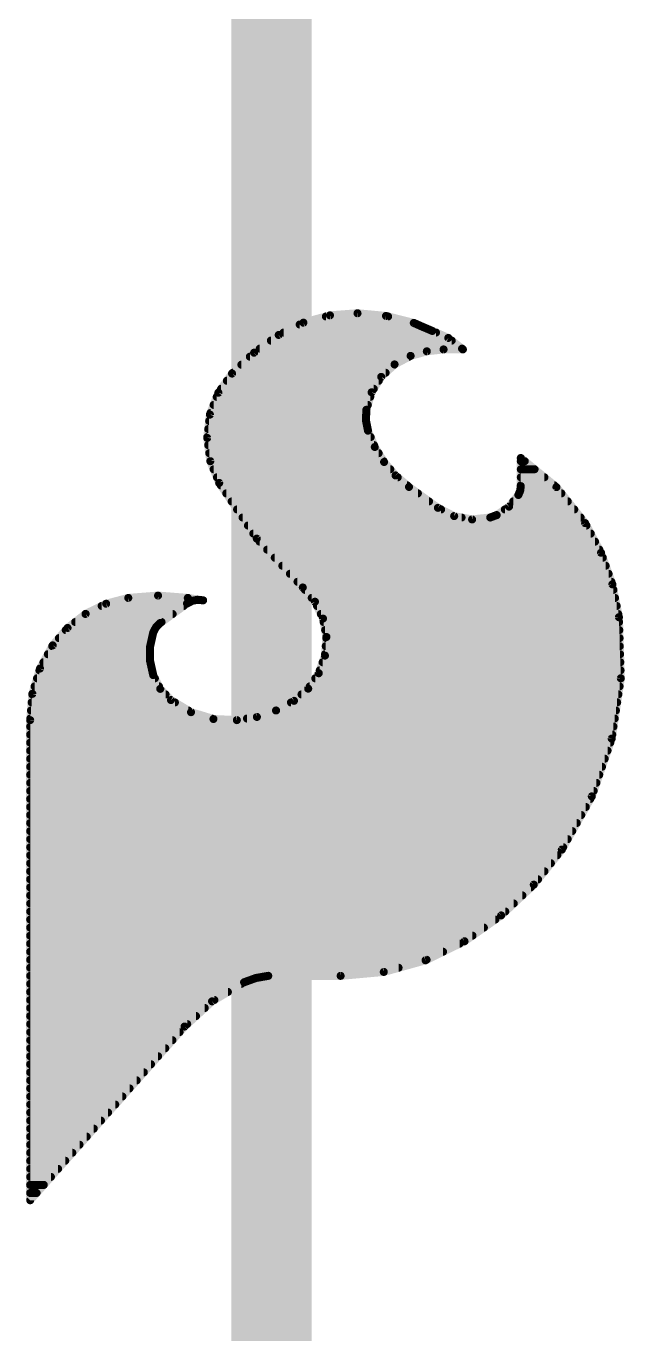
# Model space of a CAD drawing. Extents: x -3.8 to 55.5, y -10.2 to 68.5.
# Drawn here: x 34.277 to 36.168, y 36.918 to 41.049 of the extents above; entities that cross this region are included whole.
import ezdxf

# ---------------------------------------------------------------- set-up
doc = ezdxf.new("R2010")
doc.units = 0
for name, color, linetype in [('16', 132, 'CONTINUOUS'), ('21', 41, 'CONTINUOUS'), ('23', 53, 'CONTINUOUS')]:
    doc.layers.add(name, color=color, linetype=linetype)

msp = doc.modelspace()

# ---------------------------------------------------------------- linework, layer by layer
at = {"layer": '16', "const_width": 0.254}
msp.add_lwpolyline([(35.052, 28.956), (35.052, 46.736)], dxfattribs=at)
at = {"layer": '21', "const_width": 0.0254}
for points in [[(35.3238, 40.1422), (35.2369, 40.1356)], [(35.4139, 40.1337), (35.3238, 40.1422)], [(35.1529, 40.1124), (35.0749, 40.0736)], [(35.1412, 40.1066), (35.513, 40.1066)], [(35.2369, 40.1356), (35.1529, 40.1124)], [(35.224, 40.132), (35.4204, 40.132)], [(35.5016, 40.1117), (35.4139, 40.1337)], [(35.5245, 40.1015), (35.5016, 40.1117)], [(35.5601, 40.0863), (35.5245, 40.1015)], [(35.0749, 40.0736), (34.9972, 40.0176)], [(35.0502, 40.0558), (35.6213, 40.0558)], [(35.0902, 40.0812), (35.5717, 40.0812)], [(35.6105, 40.0642), (35.5601, 40.0863)], [(35.654, 40.0304), (35.6105, 40.0642)], [(34.9972, 40.0176), (34.9276, 39.9517)], [(35.015, 40.0304), (35.654, 40.0304)], [(35.4915, 40.0075), (35.5427, 40.022)], [(35.5427, 40.022), (35.5956, 40.0279)], [(35.5956, 40.0279), (35.6566, 40.0279)], [(35.6565, 40.0279), (35.654, 40.0304)], [(35.6566, 40.0279), (35.6565, 40.0279)], [(34.9571, 39.9796), (35.4397, 39.9796)], [(34.9839, 40.005), (35.4868, 40.005)], [(35.3987, 39.9413), (35.4407, 39.9805)], [(35.4407, 39.9805), (35.4915, 40.0075)], [(34.9276, 39.9517), (34.8845, 39.8913)], [(34.9302, 39.9542), (35.4126, 39.9542)], [(35.3684, 39.8924), (35.3987, 39.9413)], [(34.8845, 39.8913), (34.8577, 39.8221)], [(34.8931, 39.9034), (35.3752, 39.9034)], [(34.9112, 39.9288), (35.391, 39.9288)], [(35.3518, 39.8374), (35.3684, 39.8924)], [(34.8695, 39.8526), (35.3564, 39.8526)], [(34.8793, 39.878), (35.364, 39.878)], [(34.8577, 39.8221), (34.8491, 39.7484)], [(34.8597, 39.8272), (35.3514, 39.8272)], [(35.3504, 39.804), (35.3518, 39.8374)], [(34.8524, 39.7764), (35.3559, 39.7764)], [(34.8553, 39.8018), (35.3508, 39.8018)], [(35.3569, 39.7713), (35.3504, 39.804)], [(35.3784, 39.7198), (35.3569, 39.7713)], [(34.8491, 39.7484), (34.859, 39.6749)], [(34.8494, 39.751), (35.3654, 39.751)], [(34.8522, 39.7256), (35.376, 39.7256)], [(34.8556, 39.7002), (35.3905, 39.7002)], [(35.4077, 39.6723), (35.3784, 39.7198)], [(35.9521, 39.5929), (35.8395, 39.685)], [(35.8395, 39.685), (35.8395, 39.5961)], [(34.859, 39.6749), (34.887, 39.6062)], [(34.8591, 39.6748), (35.4062, 39.6748)], [(34.8694, 39.6494), (35.4273, 39.6494)], [(35.444, 39.6299), (35.4077, 39.6723)], [(35.8395, 39.6748), (35.852, 39.6748)], [(35.8395, 39.6494), (35.883, 39.6494)], [(34.8798, 39.624), (35.4509, 39.624)], [(34.887, 39.6062), (35.0056, 39.4304)], [(35.4864, 39.5935), (35.444, 39.6299)], [(35.8395, 39.624), (35.9141, 39.624)], [(34.8921, 39.5986), (35.4805, 39.5986)], [(34.9093, 39.5732), (35.5145, 39.5732)], [(35.5778, 39.5275), (35.4864, 39.5935)], [(35.8318, 39.5681), (35.8022, 39.5314)], [(35.8375, 39.5816), (35.8318, 39.5681)], [(35.834, 39.5732), (35.9678, 39.5732)], [(35.8395, 39.5961), (35.8375, 39.5816)], [(35.8395, 39.5986), (35.9451, 39.5986)], [(36.0427, 39.4792), (35.9521, 39.5929)], [(34.9264, 39.5478), (35.5497, 39.5478)], [(34.9435, 39.5224), (35.5878, 39.5224)], [(35.6291, 39.5013), (35.5778, 39.5275)], [(35.8022, 39.5314), (35.7633, 39.5046)], [(35.7891, 39.5224), (36.0083, 39.5224)], [(35.8154, 39.5478), (35.988, 39.5478)], [(34.9607, 39.497), (35.6524, 39.497)], [(35.6857, 39.4909), (35.6291, 39.5013)], [(35.7429, 39.497), (35.6857, 39.4909)], [(35.7633, 39.5046), (35.7429, 39.497)], [(35.7429, 39.497), (36.0285, 39.497)], [(36.0928, 39.3858), (36.0427, 39.4792)], [(34.9778, 39.4716), (36.0468, 39.4716)], [(34.9949, 39.4462), (36.0604, 39.4462)], [(35.0056, 39.4304), (35.1511, 39.276)], [(35.0146, 39.4208), (36.074, 39.4208)], [(35.0386, 39.3954), (36.0877, 39.3954)], [(35.0625, 39.37), (36.0985, 39.37)], [(36.1286, 39.286), (36.0928, 39.3858)], [(35.0864, 39.3446), (36.1076, 39.3446)], [(35.1104, 39.3192), (36.1167, 39.3192)], [(35.1343, 39.2938), (36.1258, 39.2938)], [(35.1511, 39.276), (35.1894, 39.2311)], [(36.1493, 39.182), (36.1286, 39.286)], [(34.5999, 39.243), (34.53, 39.2246)], [(34.6939, 39.2504), (34.5999, 39.243)], [(34.5999, 39.243), (34.7879, 39.243)], [(34.7879, 39.243), (34.6939, 39.2504)], [(34.7854, 39.2252), (34.8011, 39.2336)], [(34.8362, 39.2354), (34.7879, 39.243)], [(34.8011, 39.2336), (34.8185, 39.2371)], [(34.8185, 39.2371), (34.8362, 39.2354)], [(35.1576, 39.2684), (36.1321, 39.2684)], [(35.1792, 39.243), (36.1372, 39.243)], [(35.1894, 39.2311), (35.2149, 39.1778)], [(34.4652, 39.1925), (34.4082, 39.1481)], [(34.4648, 39.1922), (34.7399, 39.1922)], [(34.53, 39.2246), (34.4652, 39.1925)], [(34.5159, 39.2176), (34.7749, 39.2176)], [(34.7015, 39.1643), (34.7854, 39.2252)], [(35.1959, 39.2176), (36.1422, 39.2176)], [(35.208, 39.1922), (36.1473, 39.1922)], [(34.4082, 39.1481), (34.3612, 39.0931)], [(34.4322, 39.1668), (34.7049, 39.1668)], [(34.6787, 39.1338), (34.6877, 39.1509)], [(34.6877, 39.1509), (34.7015, 39.1643)], [(35.2149, 39.1778), (35.2256, 39.1197)], [(35.2169, 39.1668), (36.1498, 39.1668)], [(36.1553, 38.9892), (36.1493, 39.182)], [(34.3808, 39.116), (34.6747, 39.116)], [(34.4025, 39.1414), (34.6827, 39.1414)], [(34.6688, 39.0893), (34.6787, 39.1338)], [(35.2256, 39.1197), (35.221, 39.0608)], [(35.2216, 39.1414), (36.1506, 39.1414)], [(35.2253, 39.116), (36.1514, 39.116)], [(34.3612, 39.0931), (34.3211, 39.0199)], [(34.3459, 39.0652), (34.6688, 39.0652)], [(34.3598, 39.0906), (34.6691, 39.0906)], [(34.6688, 39.0437), (34.6688, 39.0893)], [(35.2214, 39.0652), (36.153, 39.0652)], [(35.2234, 39.0906), (36.1522, 39.0906)], [(34.332, 39.0398), (34.6696, 39.0398)], [(34.6787, 38.9992), (34.6688, 39.0437)], [(35.221, 39.0608), (35.2014, 39.0051)], [(35.2136, 39.0398), (36.1538, 39.0398)], [(34.3211, 39.0199), (34.2971, 38.94)], [(34.3118, 38.989), (34.6839, 38.989)], [(34.3194, 39.0144), (34.6753, 39.0144)], [(34.7009, 38.9558), (34.6787, 38.9992)], [(35.2014, 39.0051), (35.168, 38.9564)], [(35.1904, 38.989), (36.1553, 38.989)], [(35.2047, 39.0144), (36.1545, 39.0144)], [(36.1265, 38.7985), (36.1553, 38.9892)], [(34.2971, 38.94), (34.2901, 38.8569)], [(34.3041, 38.9636), (34.6969, 38.9636)], [(34.7346, 38.9204), (34.7009, 38.9558)], [(35.168, 38.9564), (35.1232, 38.9179)], [(35.173, 38.9636), (36.1515, 38.9636)], [(34.2948, 38.9128), (34.7472, 38.9128)], [(34.2969, 38.9382), (34.7176, 38.9382)], [(34.798, 38.8822), (34.7346, 38.9204)], [(35.1232, 38.9179), (35.0668, 38.8875)], [(35.1137, 38.9128), (36.1438, 38.9128)], [(35.1469, 38.9382), (36.1476, 38.9382)], [(34.2901, 38.8569), (34.2901, 37.3405)], [(34.2905, 38.862), (34.8642, 38.862)], [(34.2927, 38.8874), (34.7894, 38.8874)], [(34.8688, 38.8606), (34.798, 38.8822)], [(34.9428, 38.8569), (34.8688, 38.8606)], [(35.0061, 38.867), (34.9428, 38.8569)], [(34.9748, 38.862), (36.1361, 38.862)], [(35.0668, 38.8875), (35.0061, 38.867)], [(35.0665, 38.8874), (36.1399, 38.8874)], [(34.2901, 38.8366), (36.1322, 38.8366)], [(34.2901, 38.8112), (36.1284, 38.8112)], [(34.2901, 38.7858), (36.1221, 38.7858)], [(36.0637, 38.6161), (36.1265, 38.7985)], [(34.2901, 38.7604), (36.1134, 38.7604)], [(34.2901, 38.735), (36.1046, 38.735)], [(34.2901, 38.7096), (36.0959, 38.7096)], [(34.2901, 38.6842), (36.0871, 38.6842)], [(34.2901, 38.6588), (36.0784, 38.6588)], [(34.2901, 38.6334), (36.0696, 38.6334)], [(35.969, 38.448), (36.0637, 38.6161)], [(34.2901, 38.608), (36.0591, 38.608)], [(34.2901, 38.5826), (36.0448, 38.5826)], [(34.2901, 38.5572), (36.0305, 38.5572)], [(34.2901, 38.5318), (36.0162, 38.5318)], [(34.2901, 38.5064), (36.0019, 38.5064)], [(34.2901, 38.481), (35.9876, 38.481)], [(34.2901, 38.4556), (35.9733, 38.4556)], [(35.8806, 38.3373), (35.969, 38.448)], [(34.2901, 38.4302), (35.9548, 38.4302)], [(34.2901, 38.4048), (35.9345, 38.4048)], [(34.2901, 38.3794), (35.9142, 38.3794)], [(34.2901, 38.354), (35.8939, 38.354)], [(34.2901, 38.3286), (35.8713, 38.3286)], [(35.7774, 38.2401), (35.8806, 38.3373)], [(34.2901, 38.3032), (35.8444, 38.3032)], [(34.2901, 38.2778), (35.8174, 38.2778)], [(34.2901, 38.2524), (35.7905, 38.2524)], [(35.6617, 38.1584), (35.7774, 38.2401)], [(34.2901, 38.227), (35.7589, 38.227)], [(34.2901, 38.2016), (35.7229, 38.2016)], [(34.2901, 38.1762), (35.6869, 38.1762)], [(35.5387, 38.0984), (35.6617, 38.1584)], [(34.2901, 38.1508), (35.6461, 38.1508)], [(34.2901, 38.1254), (35.594, 38.1254)], [(34.2901, 38.1), (35.5419, 38.1)], [(34.2901, 38.0746), (35.4534, 38.0746)], [(35.4068, 38.0616), (35.5387, 38.0984)], [(34.2901, 38.0492), (35.2705, 38.0492)], [(34.9657, 38.0289), (35.0029, 38.0424)], [(35.0029, 38.0424), (35.0419, 38.0492)], [(35.0419, 38.0492), (35.2705, 38.0492)], [(35.2705, 38.0492), (35.4068, 38.0616)], [(34.2901, 38.0238), (34.9571, 38.0238)], [(34.2901, 37.9984), (34.9144, 37.9984)], [(34.8645, 37.9687), (34.9657, 38.0289)], [(34.2901, 37.973), (34.8717, 37.973)], [(34.7777, 37.8892), (34.8645, 37.9687)], [(34.2901, 37.9476), (34.8414, 37.9476)], [(34.2901, 37.9222), (34.8137, 37.9222)], [(34.2901, 37.8968), (34.786, 37.8968)], [(34.2901, 37.3405), (34.7777, 37.8892)], [(34.2901, 37.8714), (34.7619, 37.8714)], [(34.2901, 37.846), (34.7393, 37.846)], [(34.2901, 37.8206), (34.7167, 37.8206)], [(34.2901, 37.7952), (34.6942, 37.7952)], [(34.2901, 37.7698), (34.6716, 37.7698)], [(34.2901, 37.7444), (34.649, 37.7444)], [(34.2901, 37.719), (34.6264, 37.719)], [(34.2901, 37.6936), (34.6039, 37.6936)], [(34.2901, 37.6682), (34.5813, 37.6682)], [(34.2901, 37.6428), (34.5587, 37.6428)], [(34.2901, 37.6174), (34.5362, 37.6174)], [(34.2901, 37.592), (34.5136, 37.592)], [(34.2901, 37.5666), (34.491, 37.5666)], [(34.2901, 37.5412), (34.4685, 37.5412)], [(34.2901, 37.5158), (34.4459, 37.5158)], [(34.2901, 37.4904), (34.4233, 37.4904)], [(34.2901, 37.465), (34.4007, 37.465)], [(34.2901, 37.4396), (34.3782, 37.4396)], [(34.2901, 37.4142), (34.3556, 37.4142)], [(34.2901, 37.3888), (34.333, 37.3888)], [(34.2901, 37.3634), (34.3104, 37.3634)]]:
    msp.add_lwpolyline(points, dxfattribs=at)
at = {"layer": '21', "const_width": 0.0127}
for points in [[(35.3244, 40.1485, 1), (35.3232, 40.1359)], [(35.3243, 40.1359, 1), (35.3233, 40.1485)], [(35.1412, 40.1129, 1), (35.1412, 40.1003)], [(35.1512, 40.1185, 1), (35.1546, 40.1063)], [(35.1557, 40.1067, 1), (35.1501, 40.1181)], [(35.224, 40.1384, 1), (35.224, 40.1257)], [(35.2364, 40.1419, 1), (35.2374, 40.1292)], [(35.2386, 40.1295, 1), (35.2352, 40.1417)], [(35.4154, 40.1398, 1), (35.4123, 40.1275)], [(35.4132, 40.1273, 1), (35.4145, 40.14)], [(35.4204, 40.1257, 1), (35.4204, 40.1384)], [(35.5042, 40.1175, 1), (35.499, 40.1059)], [(35.5001, 40.1055, 1), (35.5031, 40.1179)], [(35.513, 40.1003, 1), (35.513, 40.1129)], [(35.527, 40.1073, 1), (35.522, 40.0957)], [(35.5219, 40.0957, 1), (35.5271, 40.1073)], [(35.0502, 40.0622, 1), (35.0502, 40.0495)], [(35.0721, 40.0793, 1), (35.0777, 40.0679)], [(35.0786, 40.0684, 1), (35.0712, 40.0788)], [(35.0902, 40.0876, 1), (35.0902, 40.0749)], [(35.5626, 40.0921, 1), (35.5576, 40.0805)], [(35.5576, 40.0805, 1), (35.5626, 40.0921)], [(35.5717, 40.0749, 1), (35.5717, 40.0876)], [(35.6144, 40.0692, 1), (35.6066, 40.0592)], [(35.608, 40.0584, 1), (35.6131, 40.07)], [(35.6213, 40.0495, 1), (35.6213, 40.0622)], [(34.9935, 40.0227, 1), (35.0009, 40.0124)], [(35.0016, 40.0129, 1), (34.9928, 40.0222)], [(35.015, 40.0367, 1), (35.015, 40.0241)], [(35.542, 40.0283, 1), (35.5434, 40.0157)], [(35.5444, 40.0159, 1), (35.541, 40.0281)], [(35.5956, 40.0343, 1), (35.5956, 40.0216)], [(35.5963, 40.0216, 1), (35.5949, 40.0342)], [(35.6585, 40.0349, 1), (35.6495, 40.0259)], [(35.6501, 40.0254, 1), (35.6579, 40.0354)], [(35.6565, 40.0343, 1), (35.6565, 40.0216)], [(35.652, 40.0234, 1), (35.661, 40.0324)], [(35.654, 40.0241, 1), (35.654, 40.0367)], [(35.6566, 40.0216, 1), (35.6566, 40.0343)], [(35.6566, 40.0216, 1), (35.6566, 40.0343)], [(34.9571, 39.986, 1), (34.9571, 39.9733)], [(34.9839, 40.0114, 1), (34.9839, 39.9987)], [(35.4378, 39.9861, 1), (35.4437, 39.9749)], [(35.4451, 39.9759, 1), (35.4364, 39.9852)], [(35.4397, 39.9733, 1), (35.4397, 39.986)], [(35.4898, 40.0136, 1), (35.4932, 40.0014)], [(35.4868, 39.9987, 1), (35.4868, 40.0114)], [(35.4945, 40.0019, 1), (35.4885, 40.0131)], [(34.9232, 39.9563, 1), (34.932, 39.9471)], [(34.9328, 39.948, 1), (34.9224, 39.9554)], [(34.9302, 39.9605, 1), (34.9302, 39.9479)], [(35.3944, 39.9459, 1), (35.4031, 39.9366)], [(35.4041, 39.9379, 1), (35.3933, 39.9446)], [(35.4126, 39.9479, 1), (35.4126, 39.9605)], [(34.8904, 39.889, 1), (34.8785, 39.8936)], [(34.8931, 39.9098, 1), (34.8931, 39.8971)], [(34.9112, 39.9352, 1), (34.9112, 39.9225)], [(35.363, 39.8958, 1), (35.3738, 39.8891)], [(35.3745, 39.8906, 1), (35.3623, 39.8943)], [(35.3752, 39.8971, 1), (35.3752, 39.9098)], [(35.391, 39.9225, 1), (35.391, 39.9352)], [(34.8695, 39.859, 1), (34.8695, 39.8463)], [(34.8793, 39.8843, 1), (34.8793, 39.8717)], [(34.8793, 39.895, 1), (34.8896, 39.8876)], [(35.3564, 39.8463, 1), (35.3564, 39.859)], [(35.364, 39.8717, 1), (35.364, 39.8843)], [(34.8518, 39.8244, 1), (34.8637, 39.8198)], [(34.864, 39.8214, 1), (34.8514, 39.8229)], [(34.8597, 39.8336, 1), (34.8597, 39.8209)], [(35.3581, 39.8371, 1), (35.3455, 39.8377)], [(35.3457, 39.8392, 1), (35.3579, 39.8356)], [(35.3514, 39.8209, 1), (35.3514, 39.8336)], [(34.8524, 39.7828, 1), (34.8524, 39.7701)], [(34.8553, 39.8081, 1), (34.8553, 39.7955)], [(35.344, 39.8043, 1), (35.3567, 39.8038)], [(35.3566, 39.8053, 1), (35.3442, 39.8028)], [(35.3628, 39.7737, 1), (35.351, 39.7689)], [(35.3507, 39.7701, 1), (35.3631, 39.7725)], [(35.3508, 39.7955, 1), (35.3508, 39.8081)], [(35.3559, 39.7701, 1), (35.3559, 39.7828)], [(34.8554, 39.7493, 1), (34.8428, 39.7476)], [(34.8428, 39.7492, 1), (34.8554, 39.7477)], [(34.8494, 39.7574, 1), (34.8494, 39.7447)], [(34.8522, 39.7319, 1), (34.8522, 39.7193)], [(35.3654, 39.7447, 1), (35.3654, 39.7574)], [(35.376, 39.7193, 1), (35.376, 39.7319)], [(34.8556, 39.7066, 1), (34.8556, 39.6939)], [(35.3838, 39.7231, 1), (35.373, 39.7165)], [(35.3725, 39.7173, 1), (35.3842, 39.7222)], [(35.3905, 39.6939, 1), (35.3905, 39.7066)], [(35.8435, 39.6899, 1), (35.8355, 39.6801)], [(35.8458, 39.685, 1), (35.8332, 39.685)], [(34.8649, 39.6773, 1), (34.8532, 39.6725)], [(34.8591, 39.6812, 1), (34.8591, 39.6685)], [(34.8527, 39.6741, 1), (34.8653, 39.6758)], [(34.8694, 39.6557, 1), (34.8694, 39.6431)], [(35.4125, 39.6764, 1), (35.4029, 39.6682)], [(35.4023, 39.669, 1), (35.4131, 39.6756)], [(35.4062, 39.6685, 1), (35.4062, 39.6812)], [(35.4273, 39.6431, 1), (35.4273, 39.6557)], [(35.8395, 39.6812, 1), (35.8395, 39.6685)], [(35.8395, 39.6557, 1), (35.8395, 39.6431)], [(35.852, 39.6685, 1), (35.852, 39.6812)], [(35.883, 39.6431, 1), (35.883, 39.6557)], [(34.8798, 39.6303, 1), (34.8798, 39.6177)], [(34.8923, 39.6098, 1), (34.8817, 39.6026)], [(34.8811, 39.6038, 1), (34.8929, 39.6086)], [(35.4482, 39.6347, 1), (35.4399, 39.6251)], [(35.4392, 39.6258, 1), (35.4489, 39.634)], [(35.4509, 39.6177, 1), (35.4509, 39.6303)], [(35.8395, 39.6303, 1), (35.8395, 39.6177)], [(35.9141, 39.6177, 1), (35.9141, 39.6303)], [(34.8921, 39.605, 1), (34.8921, 39.5923)], [(34.9093, 39.5795, 1), (34.9093, 39.5669)], [(35.4901, 39.5986, 1), (35.4827, 39.5884)], [(35.4805, 39.5923, 1), (35.4805, 39.605)], [(35.4823, 39.5887, 1), (35.4905, 39.5983)], [(35.5145, 39.5669, 1), (35.5145, 39.5795)], [(35.826, 39.5706, 1), (35.8376, 39.5656)], [(35.8367, 39.5641, 1), (35.8269, 39.5721)], [(35.834, 39.5795, 1), (35.834, 39.5669)], [(35.8312, 39.5824, 1), (35.8438, 39.5807)], [(35.8434, 39.5791, 1), (35.8317, 39.5841)], [(35.8395, 39.605, 1), (35.8395, 39.5923)], [(35.8458, 39.5952, 1), (35.8332, 39.597)], [(35.8332, 39.5961, 1), (35.8458, 39.5961)], [(35.9451, 39.5923, 1), (35.9451, 39.605)], [(35.957, 39.5969, 1), (35.9471, 39.589)], [(35.948, 39.588, 1), (35.9561, 39.5978)], [(35.9678, 39.5669, 1), (35.9678, 39.5795)], [(34.9264, 39.5541, 1), (34.9264, 39.5415)], [(34.9435, 39.5288, 1), (34.9435, 39.5161)], [(35.5497, 39.5415, 1), (35.5497, 39.5541)], [(35.5807, 39.5332, 1), (35.5749, 39.5218)], [(35.5741, 39.5224, 1), (35.5815, 39.5326)], [(35.5878, 39.5161, 1), (35.5878, 39.5288)], [(35.7891, 39.5288, 1), (35.7891, 39.5161)], [(35.7972, 39.5354, 1), (35.8071, 39.5274)], [(35.8058, 39.5261, 1), (35.7986, 39.5366)], [(35.8154, 39.5541, 1), (35.8154, 39.5415)], [(35.988, 39.5415, 1), (35.988, 39.5541)], [(36.0083, 39.5161, 1), (36.0083, 39.5288)], [(34.9607, 39.5033, 1), (34.9607, 39.4907)], [(35.6302, 39.5076, 1), (35.6279, 39.4951)], [(35.6262, 39.4957, 1), (35.632, 39.507)], [(35.6524, 39.4907, 1), (35.6524, 39.5033)], [(35.685, 39.4972, 1), (35.6863, 39.4845)], [(35.6845, 39.4846, 1), (35.6868, 39.4971)], [(35.7429, 39.5033, 1), (35.7429, 39.4907)], [(35.7407, 39.503, 1), (35.7451, 39.491)], [(35.7436, 39.4907, 1), (35.7422, 39.5033)], [(35.7597, 39.5098, 1), (35.7669, 39.4994)], [(35.7655, 39.4986, 1), (35.7611, 39.5106)], [(36.0285, 39.4907, 1), (36.0285, 39.5033)], [(36.0483, 39.4822, 1), (36.0371, 39.4762)], [(36.0377, 39.4752, 1), (36.0477, 39.4832)], [(34.9778, 39.4779, 1), (34.9778, 39.4653)], [(34.9949, 39.4526, 1), (34.9949, 39.4399)], [(36.0468, 39.4653, 1), (36.0468, 39.4779)], [(36.0604, 39.4399, 1), (36.0604, 39.4526)], [(35.0102, 39.4347, 1), (35.001, 39.426)], [(35.0004, 39.4268, 1), (35.0109, 39.4339)], [(35.0146, 39.4271, 1), (35.0146, 39.4145)], [(35.0386, 39.4017, 1), (35.0386, 39.3891)], [(36.074, 39.4145, 1), (36.074, 39.4271)], [(36.0877, 39.3891, 1), (36.0877, 39.4017)], [(35.0625, 39.3764, 1), (35.0625, 39.3637)], [(36.0988, 39.3879, 1), (36.0869, 39.3836)], [(36.0872, 39.3828, 1), (36.0984, 39.3888)], [(36.0985, 39.3637, 1), (36.0985, 39.3764)], [(35.0864, 39.3509, 1), (35.0864, 39.3383)], [(35.1104, 39.3255, 1), (35.1104, 39.3129)], [(36.1076, 39.3383, 1), (36.1076, 39.3509)], [(36.1167, 39.3129, 1), (36.1167, 39.3255)], [(35.1343, 39.3002, 1), (35.1343, 39.2875)], [(35.1559, 39.2801, 1), (35.1463, 39.2719)], [(35.1465, 39.2716, 1), (35.1557, 39.2804)], [(36.1349, 39.2872, 1), (36.1224, 39.2847)], [(36.1227, 39.2838, 1), (36.1346, 39.2881)], [(36.1258, 39.2875, 1), (36.1258, 39.3002)], [(34.5994, 39.2493, 1), (34.6004, 39.2367)], [(34.5999, 39.2493, 1), (34.5999, 39.2367)], [(34.6015, 39.2369, 1), (34.5983, 39.2491)], [(34.6944, 39.2567, 1), (34.6934, 39.244)], [(34.6944, 39.244, 1), (34.6934, 39.2567)], [(34.7889, 39.2493, 1), (34.7869, 39.2367)], [(34.7874, 39.2367, 1), (34.7884, 39.2493)], [(34.7879, 39.2367, 1), (34.7879, 39.2493)], [(34.7998, 39.2398, 1), (34.8023, 39.2274)], [(34.8041, 39.228, 1), (34.7981, 39.2392)], [(34.8191, 39.2434, 1), (34.8179, 39.2308)], [(34.8198, 39.2309, 1), (34.8172, 39.2433)], [(34.8352, 39.2291, 1), (34.8372, 39.2417)], [(34.8356, 39.2291, 1), (34.8368, 39.2417)], [(35.1576, 39.2747, 1), (35.1576, 39.2621)], [(35.1792, 39.2493, 1), (35.1792, 39.2367)], [(35.1952, 39.2338, 1), (35.1837, 39.2283)], [(35.1846, 39.2269, 1), (35.1943, 39.2352)], [(36.1321, 39.2621, 1), (36.1321, 39.2747)], [(36.1372, 39.2367, 1), (36.1372, 39.2493)], [(34.4648, 39.1985, 1), (34.4648, 39.1859)], [(34.4624, 39.1982, 1), (34.468, 39.1868)], [(34.4691, 39.1875, 1), (34.4613, 39.1975)], [(34.5159, 39.224, 1), (34.5159, 39.2113)], [(34.5284, 39.2307, 1), (34.5316, 39.2184)], [(34.5328, 39.2189, 1), (34.5272, 39.2303)], [(34.7399, 39.1859, 1), (34.7399, 39.1985)], [(34.7749, 39.2113, 1), (34.7749, 39.224)], [(34.7824, 39.2308, 1), (34.7884, 39.2196)], [(34.7891, 39.2201, 1), (34.7817, 39.2303)], [(35.1959, 39.224, 1), (35.1959, 39.2113)], [(35.208, 39.1985, 1), (35.208, 39.1859)], [(36.1422, 39.2113, 1), (36.1422, 39.224)], [(36.1473, 39.1859, 1), (36.1473, 39.1985)], [(34.4043, 39.1531, 1), (34.4121, 39.1431)], [(34.413, 39.144, 1), (34.4033, 39.1522)], [(34.4322, 39.1731, 1), (34.4322, 39.1605)], [(34.6833, 39.1554, 1), (34.6921, 39.1463)], [(34.6933, 39.1479, 1), (34.6821, 39.1538)], [(34.6978, 39.1694, 1), (34.7052, 39.1592)], [(34.7059, 39.1598, 1), (34.6971, 39.1688)], [(34.7049, 39.1605, 1), (34.7049, 39.1731)], [(35.2211, 39.1789, 1), (35.2086, 39.1766)], [(35.2091, 39.175, 1), (35.2206, 39.1805)], [(35.2169, 39.1731, 1), (35.2169, 39.1605)], [(36.1556, 39.1822, 1), (36.143, 39.1818)], [(36.1431, 39.1808, 1), (36.1555, 39.1832)], [(36.1498, 39.1605, 1), (36.1498, 39.1731)], [(34.3808, 39.1223, 1), (34.3808, 39.1097)], [(34.4025, 39.1478, 1), (34.4025, 39.1351)], [(34.6731, 39.1368, 1), (34.6843, 39.1308)], [(34.6849, 39.1324, 1), (34.6725, 39.1352)], [(34.6747, 39.1097, 1), (34.6747, 39.1223)], [(34.6827, 39.1351, 1), (34.6827, 39.1478)], [(35.2216, 39.1478, 1), (35.2216, 39.1351)], [(35.2253, 39.1223, 1), (35.2253, 39.1097)], [(35.232, 39.1192, 1), (35.2193, 39.1202)], [(35.2194, 39.1185, 1), (35.2319, 39.1208)], [(36.1506, 39.1351, 1), (36.1506, 39.1478)], [(36.1514, 39.1097, 1), (36.1514, 39.1223)], [(34.3459, 39.0716, 1), (34.3459, 39.0589)], [(34.3598, 39.0969, 1), (34.3598, 39.0843)], [(34.3564, 39.0972, 1), (34.366, 39.089)], [(34.3668, 39.09, 1), (34.3556, 39.0962)], [(34.6751, 39.0893, 1), (34.6624, 39.0893)], [(34.6626, 39.0907, 1), (34.675, 39.0879)], [(34.6688, 39.0589, 1), (34.6688, 39.0716)], [(34.6691, 39.0843, 1), (34.6691, 39.0969)], [(35.2214, 39.0716, 1), (35.2214, 39.0589)], [(35.2234, 39.0969, 1), (35.2234, 39.0843)], [(36.1522, 39.0843, 1), (36.1522, 39.0969)], [(36.153, 39.0589, 1), (36.153, 39.0716)], [(34.332, 39.0461, 1), (34.332, 39.0335)], [(34.675, 39.0451, 1), (34.6626, 39.0423)], [(34.6624, 39.0437, 1), (34.6751, 39.0437)], [(34.6696, 39.0335, 1), (34.6696, 39.0461)], [(35.2136, 39.0461, 1), (35.2136, 39.0335)], [(35.2147, 39.0613, 1), (35.2274, 39.0603)], [(35.227, 39.0587, 1), (35.2151, 39.0629)], [(36.1538, 39.0335, 1), (36.1538, 39.0461)], [(34.3118, 38.9954, 1), (34.3118, 38.9827)], [(34.3194, 39.0207, 1), (34.3194, 39.0081)], [(34.3155, 39.023, 1), (34.3267, 39.0169)], [(34.3272, 39.0181, 1), (34.315, 39.0218)], [(34.6844, 39.0021, 1), (34.673, 38.9963)], [(34.6725, 38.9978, 1), (34.6849, 39.0006)], [(34.6753, 39.0081, 1), (34.6753, 39.0207)], [(34.6839, 38.9827, 1), (34.6839, 38.9954)], [(35.1904, 38.9954, 1), (35.1904, 38.9827)], [(35.1954, 39.0072, 1), (35.2074, 39.003)], [(35.2066, 39.0015, 1), (35.1962, 39.0087)], [(35.2047, 39.0207, 1), (35.2047, 39.0081)], [(36.149, 38.989, 1), (36.1617, 38.9894)], [(36.1616, 38.9882, 1), (36.1491, 38.9901)], [(36.1545, 39.0081, 1), (36.1545, 39.0207)], [(36.1553, 38.9827, 1), (36.1553, 38.9954)], [(34.3034, 38.9395, 1), (34.2907, 38.9406)], [(34.3041, 38.9699, 1), (34.3041, 38.9573)], [(34.7055, 38.9601, 1), (34.6963, 38.9514)], [(34.6953, 38.9529, 1), (34.7066, 38.9586)], [(34.6969, 38.9573, 1), (34.6969, 38.9699)], [(35.1628, 38.9599, 1), (35.1733, 38.9528)], [(35.1722, 38.9515, 1), (35.1639, 38.9612)], [(35.173, 38.9699, 1), (35.173, 38.9573)], [(36.1515, 38.9573, 1), (36.1515, 38.9699)], [(34.2948, 38.9192, 1), (34.2948, 38.9065)], [(34.2969, 38.9445, 1), (34.2969, 38.9319)], [(34.291, 38.9419, 1), (34.3031, 38.9382)], [(34.7176, 38.9319, 1), (34.7176, 38.9445)], [(34.7379, 38.9258, 1), (34.7313, 38.915)], [(34.73, 38.916, 1), (34.7392, 38.9248)], [(34.7472, 38.9065, 1), (34.7472, 38.9192)], [(35.1137, 38.9192, 1), (35.1137, 38.9065)], [(35.1191, 38.9227, 1), (35.1273, 38.9131)], [(35.1262, 38.9123, 1), (35.1202, 38.9235)], [(35.1469, 38.9445, 1), (35.1469, 38.9319)], [(36.1438, 38.9065, 1), (36.1438, 38.9192)], [(36.1476, 38.9319, 1), (36.1476, 38.9445)], [(34.2965, 38.8569, 1), (34.2838, 38.8569)], [(34.2905, 38.8683, 1), (34.2905, 38.8557)], [(34.2927, 38.8937, 1), (34.2927, 38.8811)], [(34.7894, 38.8811, 1), (34.7894, 38.8937)], [(34.7999, 38.8883, 1), (34.7962, 38.8761)], [(34.7947, 38.8767, 1), (34.8013, 38.8876)], [(34.8692, 38.8669, 1), (34.8685, 38.8542)], [(34.8642, 38.8557, 1), (34.8642, 38.8683)], [(34.867, 38.8545, 1), (34.8707, 38.8666)], [(34.9418, 38.8632, 1), (34.9438, 38.8506)], [(34.9425, 38.8506, 1), (34.9431, 38.8632)], [(34.9748, 38.8683, 1), (34.9748, 38.8557)], [(35.0041, 38.873, 1), (35.0081, 38.861)], [(35.0071, 38.8607, 1), (35.0051, 38.8732)], [(35.0665, 38.8937, 1), (35.0665, 38.8811)], [(35.0638, 38.8931, 1), (35.0698, 38.8819)], [(35.0688, 38.8815, 1), (35.0648, 38.8935)], [(36.1361, 38.8557, 1), (36.1361, 38.8683)], [(36.1399, 38.8811, 1), (36.1399, 38.8937)], [(34.2838, 38.8574, 1), (34.2964, 38.8564)], [(34.2901, 38.843, 1), (34.2901, 38.8303)], [(36.1322, 38.8303, 1), (36.1322, 38.843)], [(34.2901, 38.8175, 1), (34.2901, 38.8049)], [(34.2901, 38.7921, 1), (34.2901, 38.7795)], [(36.1202, 38.7994, 1), (36.1328, 38.7975)], [(36.1325, 38.7964, 1), (36.1205, 38.8005)], [(36.1221, 38.7795, 1), (36.1221, 38.7921)], [(36.1284, 38.8049, 1), (36.1284, 38.8175)], [(34.2901, 38.7668, 1), (34.2901, 38.7541)], [(34.2901, 38.7413, 1), (34.2901, 38.7287)], [(36.1046, 38.7287, 1), (36.1046, 38.7413)], [(36.1134, 38.7541, 1), (36.1134, 38.7668)], [(34.2901, 38.7159, 1), (34.2901, 38.7033)], [(36.0959, 38.7033, 1), (36.0959, 38.7159)], [(34.2901, 38.6906, 1), (34.2901, 38.6779)], [(34.2901, 38.6651, 1), (34.2901, 38.6525)], [(36.0784, 38.6525, 1), (36.0784, 38.6651)], [(36.0871, 38.6779, 1), (36.0871, 38.6906)], [(34.2901, 38.6397, 1), (34.2901, 38.6271)], [(36.0577, 38.6181, 1), (36.0697, 38.614)], [(36.0692, 38.613, 1), (36.0581, 38.6192)], [(36.0696, 38.6271, 1), (36.0696, 38.6397)], [(34.2901, 38.6144, 1), (34.2901, 38.6017)], [(34.2901, 38.5889, 1), (34.2901, 38.5763)], [(36.0448, 38.5763, 1), (36.0448, 38.5889)], [(36.0591, 38.6017, 1), (36.0591, 38.6144)], [(34.2901, 38.5382, 1), (34.2901, 38.5255)], [(34.2901, 38.5635, 1), (34.2901, 38.5509)], [(36.0162, 38.5255, 1), (36.0162, 38.5382)], [(36.0305, 38.5509, 1), (36.0305, 38.5635)], [(34.2901, 38.5127, 1), (34.2901, 38.5001)], [(36.0019, 38.5001, 1), (36.0019, 38.5127)], [(34.2901, 38.462, 1), (34.2901, 38.4493)], [(34.2901, 38.4873, 1), (34.2901, 38.4747)], [(35.9635, 38.4511, 1), (35.9745, 38.4449)], [(35.974, 38.444, 1), (35.964, 38.452)], [(35.9733, 38.4493, 1), (35.9733, 38.462)], [(35.9876, 38.4747, 1), (35.9876, 38.4873)], [(34.2901, 38.4365, 1), (34.2901, 38.4239)], [(34.2901, 38.4111, 1), (34.2901, 38.3985)], [(35.9345, 38.3985, 1), (35.9345, 38.4111)], [(35.9548, 38.4239, 1), (35.9548, 38.4365)], [(34.2901, 38.3858, 1), (34.2901, 38.3731)], [(35.9142, 38.3731, 1), (35.9142, 38.3858)], [(34.2901, 38.3603, 1), (34.2901, 38.3477)], [(34.2901, 38.3349, 1), (34.2901, 38.3223)], [(35.8713, 38.3223, 1), (35.8713, 38.3349)], [(35.8756, 38.3413, 1), (35.8855, 38.3333)], [(35.8849, 38.3327, 1), (35.8762, 38.3419)], [(35.8939, 38.3477, 1), (35.8939, 38.3603)], [(34.2901, 38.3096, 1), (34.2901, 38.2969)], [(35.8444, 38.2969, 1), (35.8444, 38.3096)], [(34.2901, 38.2841, 1), (34.2901, 38.2715)], [(34.2901, 38.2587, 1), (34.2901, 38.2461)], [(35.7731, 38.2447, 1), (35.7818, 38.2355)], [(35.7811, 38.2349, 1), (35.7738, 38.2453)], [(35.7905, 38.2461, 1), (35.7905, 38.2587)], [(35.8174, 38.2715, 1), (35.8174, 38.2841)], [(34.2901, 38.2334, 1), (34.2901, 38.2207)], [(34.2901, 38.2079, 1), (34.2901, 38.1953)], [(35.7229, 38.1953, 1), (35.7229, 38.2079)], [(35.7589, 38.2207, 1), (35.7589, 38.2334)], [(34.2901, 38.1825, 1), (34.2901, 38.1699)], [(35.658, 38.1636, 1), (35.6654, 38.1532)], [(35.6645, 38.1527, 1), (35.6589, 38.1641)], [(35.6869, 38.1699, 1), (35.6869, 38.1825)], [(34.2901, 38.1572, 1), (34.2901, 38.1445)], [(34.2901, 38.1317, 1), (34.2901, 38.1191)], [(35.594, 38.1191, 1), (35.594, 38.1317)], [(35.6461, 38.1445, 1), (35.6461, 38.1572)], [(34.2901, 38.081, 1), (34.2901, 38.0683)], [(34.2901, 38.1063, 1), (34.2901, 38.0937)], [(35.4534, 38.0683, 1), (35.4534, 38.081)], [(35.5359, 38.1041, 1), (35.5414, 38.0927)], [(35.5404, 38.0923, 1), (35.537, 38.1045)], [(35.5419, 38.0937, 1), (35.5419, 38.1063)], [(34.2901, 38.0555, 1), (34.2901, 38.0429)], [(35.0018, 38.0486, 1), (35.004, 38.0361)], [(35.0051, 38.0364, 1), (35.0008, 38.0483)], [(35.0419, 38.0555, 1), (35.0419, 38.0429)], [(35.043, 38.0429, 1), (35.0408, 38.0555)], [(35.2699, 38.0555, 1), (35.2711, 38.0429)], [(35.2705, 38.0429, 1), (35.2705, 38.0555)], [(35.2705, 38.0429, 1), (35.2705, 38.0555)], [(35.4051, 38.0677, 1), (35.4085, 38.0555)], [(35.4074, 38.0553, 1), (35.4062, 38.0679)], [(34.2901, 38.0048, 1), (34.2901, 37.9921)], [(34.2901, 38.0301, 1), (34.2901, 38.0175)], [(34.9144, 37.9921, 1), (34.9144, 38.0048)], [(34.9571, 38.0175, 1), (34.9571, 38.0301)], [(34.9635, 38.0349, 1), (34.9679, 38.0229)], [(34.9689, 38.0234, 1), (34.9625, 38.0344)], [(34.2901, 37.9793, 1), (34.2901, 37.9667)], [(34.8613, 37.9742, 1), (34.8677, 37.9633)], [(34.8688, 37.9641, 1), (34.8602, 37.9734)], [(34.8717, 37.9667, 1), (34.8717, 37.9793)], [(34.2901, 37.9286, 1), (34.2901, 37.9159)], [(34.2901, 37.9539, 1), (34.2901, 37.9413)], [(34.8137, 37.9159, 1), (34.8137, 37.9286)], [(34.8414, 37.9413, 1), (34.8414, 37.9539)], [(34.2901, 37.9031, 1), (34.2901, 37.8905)], [(34.2901, 37.8777, 1), (34.2901, 37.8651)], [(34.7619, 37.8651, 1), (34.7619, 37.8777)], [(34.7734, 37.8939, 1), (34.782, 37.8845)], [(34.7824, 37.885, 1), (34.773, 37.8934)], [(34.786, 37.8905, 1), (34.786, 37.9031)], [(34.2901, 37.8524, 1), (34.2901, 37.8397)], [(34.7393, 37.8397, 1), (34.7393, 37.8524)], [(34.2901, 37.8269, 1), (34.2901, 37.8143)], [(34.2901, 37.8015, 1), (34.2901, 37.7889)], [(34.6942, 37.7889, 1), (34.6942, 37.8015)], [(34.7167, 37.8143, 1), (34.7167, 37.8269)], [(34.2901, 37.7762, 1), (34.2901, 37.7635)], [(34.2901, 37.7507, 1), (34.2901, 37.7381)], [(34.649, 37.7381, 1), (34.649, 37.7507)], [(34.6716, 37.7635, 1), (34.6716, 37.7762)], [(34.2901, 37.7253, 1), (34.2901, 37.7127)], [(34.6264, 37.7127, 1), (34.6264, 37.7253)], [(34.2901, 37.7, 1), (34.2901, 37.6873)], [(34.2901, 37.6745, 1), (34.2901, 37.6619)], [(34.5813, 37.6619, 1), (34.5813, 37.6745)], [(34.6039, 37.6873, 1), (34.6039, 37.7)], [(34.2901, 37.6491, 1), (34.2901, 37.6365)], [(34.5587, 37.6365, 1), (34.5587, 37.6491)], [(34.2901, 37.6238, 1), (34.2901, 37.6111)], [(34.2901, 37.5983, 1), (34.2901, 37.5857)], [(34.5136, 37.5857, 1), (34.5136, 37.5983)], [(34.5362, 37.6111, 1), (34.5362, 37.6238)], [(34.2901, 37.5476, 1), (34.2901, 37.5349)], [(34.2901, 37.5729, 1), (34.2901, 37.5603)], [(34.4685, 37.5349, 1), (34.4685, 37.5476)], [(34.491, 37.5603, 1), (34.491, 37.5729)], [(34.2901, 37.5221, 1), (34.2901, 37.5095)], [(34.4459, 37.5095, 1), (34.4459, 37.5221)], [(34.2901, 37.4714, 1), (34.2901, 37.4587)], [(34.2901, 37.4967, 1), (34.2901, 37.4841)], [(34.4007, 37.4587, 1), (34.4007, 37.4714)], [(34.4233, 37.4841, 1), (34.4233, 37.4967)], [(34.2901, 37.4459, 1), (34.2901, 37.4333)], [(34.2901, 37.4205, 1), (34.2901, 37.4079)], [(34.3556, 37.4079, 1), (34.3556, 37.4205)], [(34.3782, 37.4333, 1), (34.3782, 37.4459)], [(34.2901, 37.3952, 1), (34.2901, 37.3825)], [(34.333, 37.3825, 1), (34.333, 37.3952)], [(34.2854, 37.3447, 1), (34.2948, 37.3363)], [(34.2901, 37.3697, 1), (34.2901, 37.3571)], [(34.2838, 37.3405, 1), (34.2965, 37.3405)], [(34.3104, 37.3571, 1), (34.3104, 37.3697)]]:
    msp.add_lwpolyline(points, format="xyb", dxfattribs=at)
at = {"layer": '23'}
msp.add_point((34.29, 37.338), dxfattribs=at)

doc.saveas('drawing.dxf')
